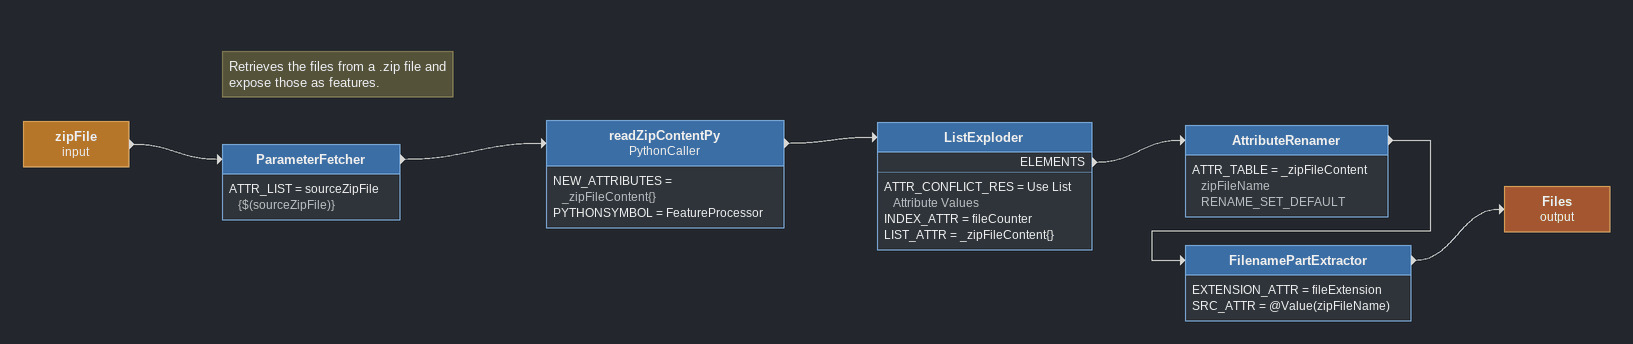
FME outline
zipFile (input)
    -> ParameterFetcher
Note: Retrieves the files from a .zip file and expose those as features.
ParameterFetcher
    ATTR_LIST = sourceZipFile {$(sourceZipFile)}
    -> readZipContentPy
readZipContentPy: PythonCaller
    NEW_ATTRIBUTES = _zipFileContent{}
    PYTHONSYMBOL = FeatureProcessor
    -> ListExploder
ListExploder
    ATTR_CONFLICT_RES = Use List Attribute Values
    INDEX_ATTR = fileCounter
    LIST_ATTR = _zipFileContent{}
    ELEMENTS -> AttributeRenamer
AttributeRenamer
    ATTR_TABLE = _zipFileContent zipFileName RENAME_SET_DEFAULT
    -> FilenamePartExtractor
FilenamePartExtractor
    EXTENSION_ATTR = fileExtension
    SRC_ATTR = @Value(zipFileName)
    -> Files (output)
Files (output)
